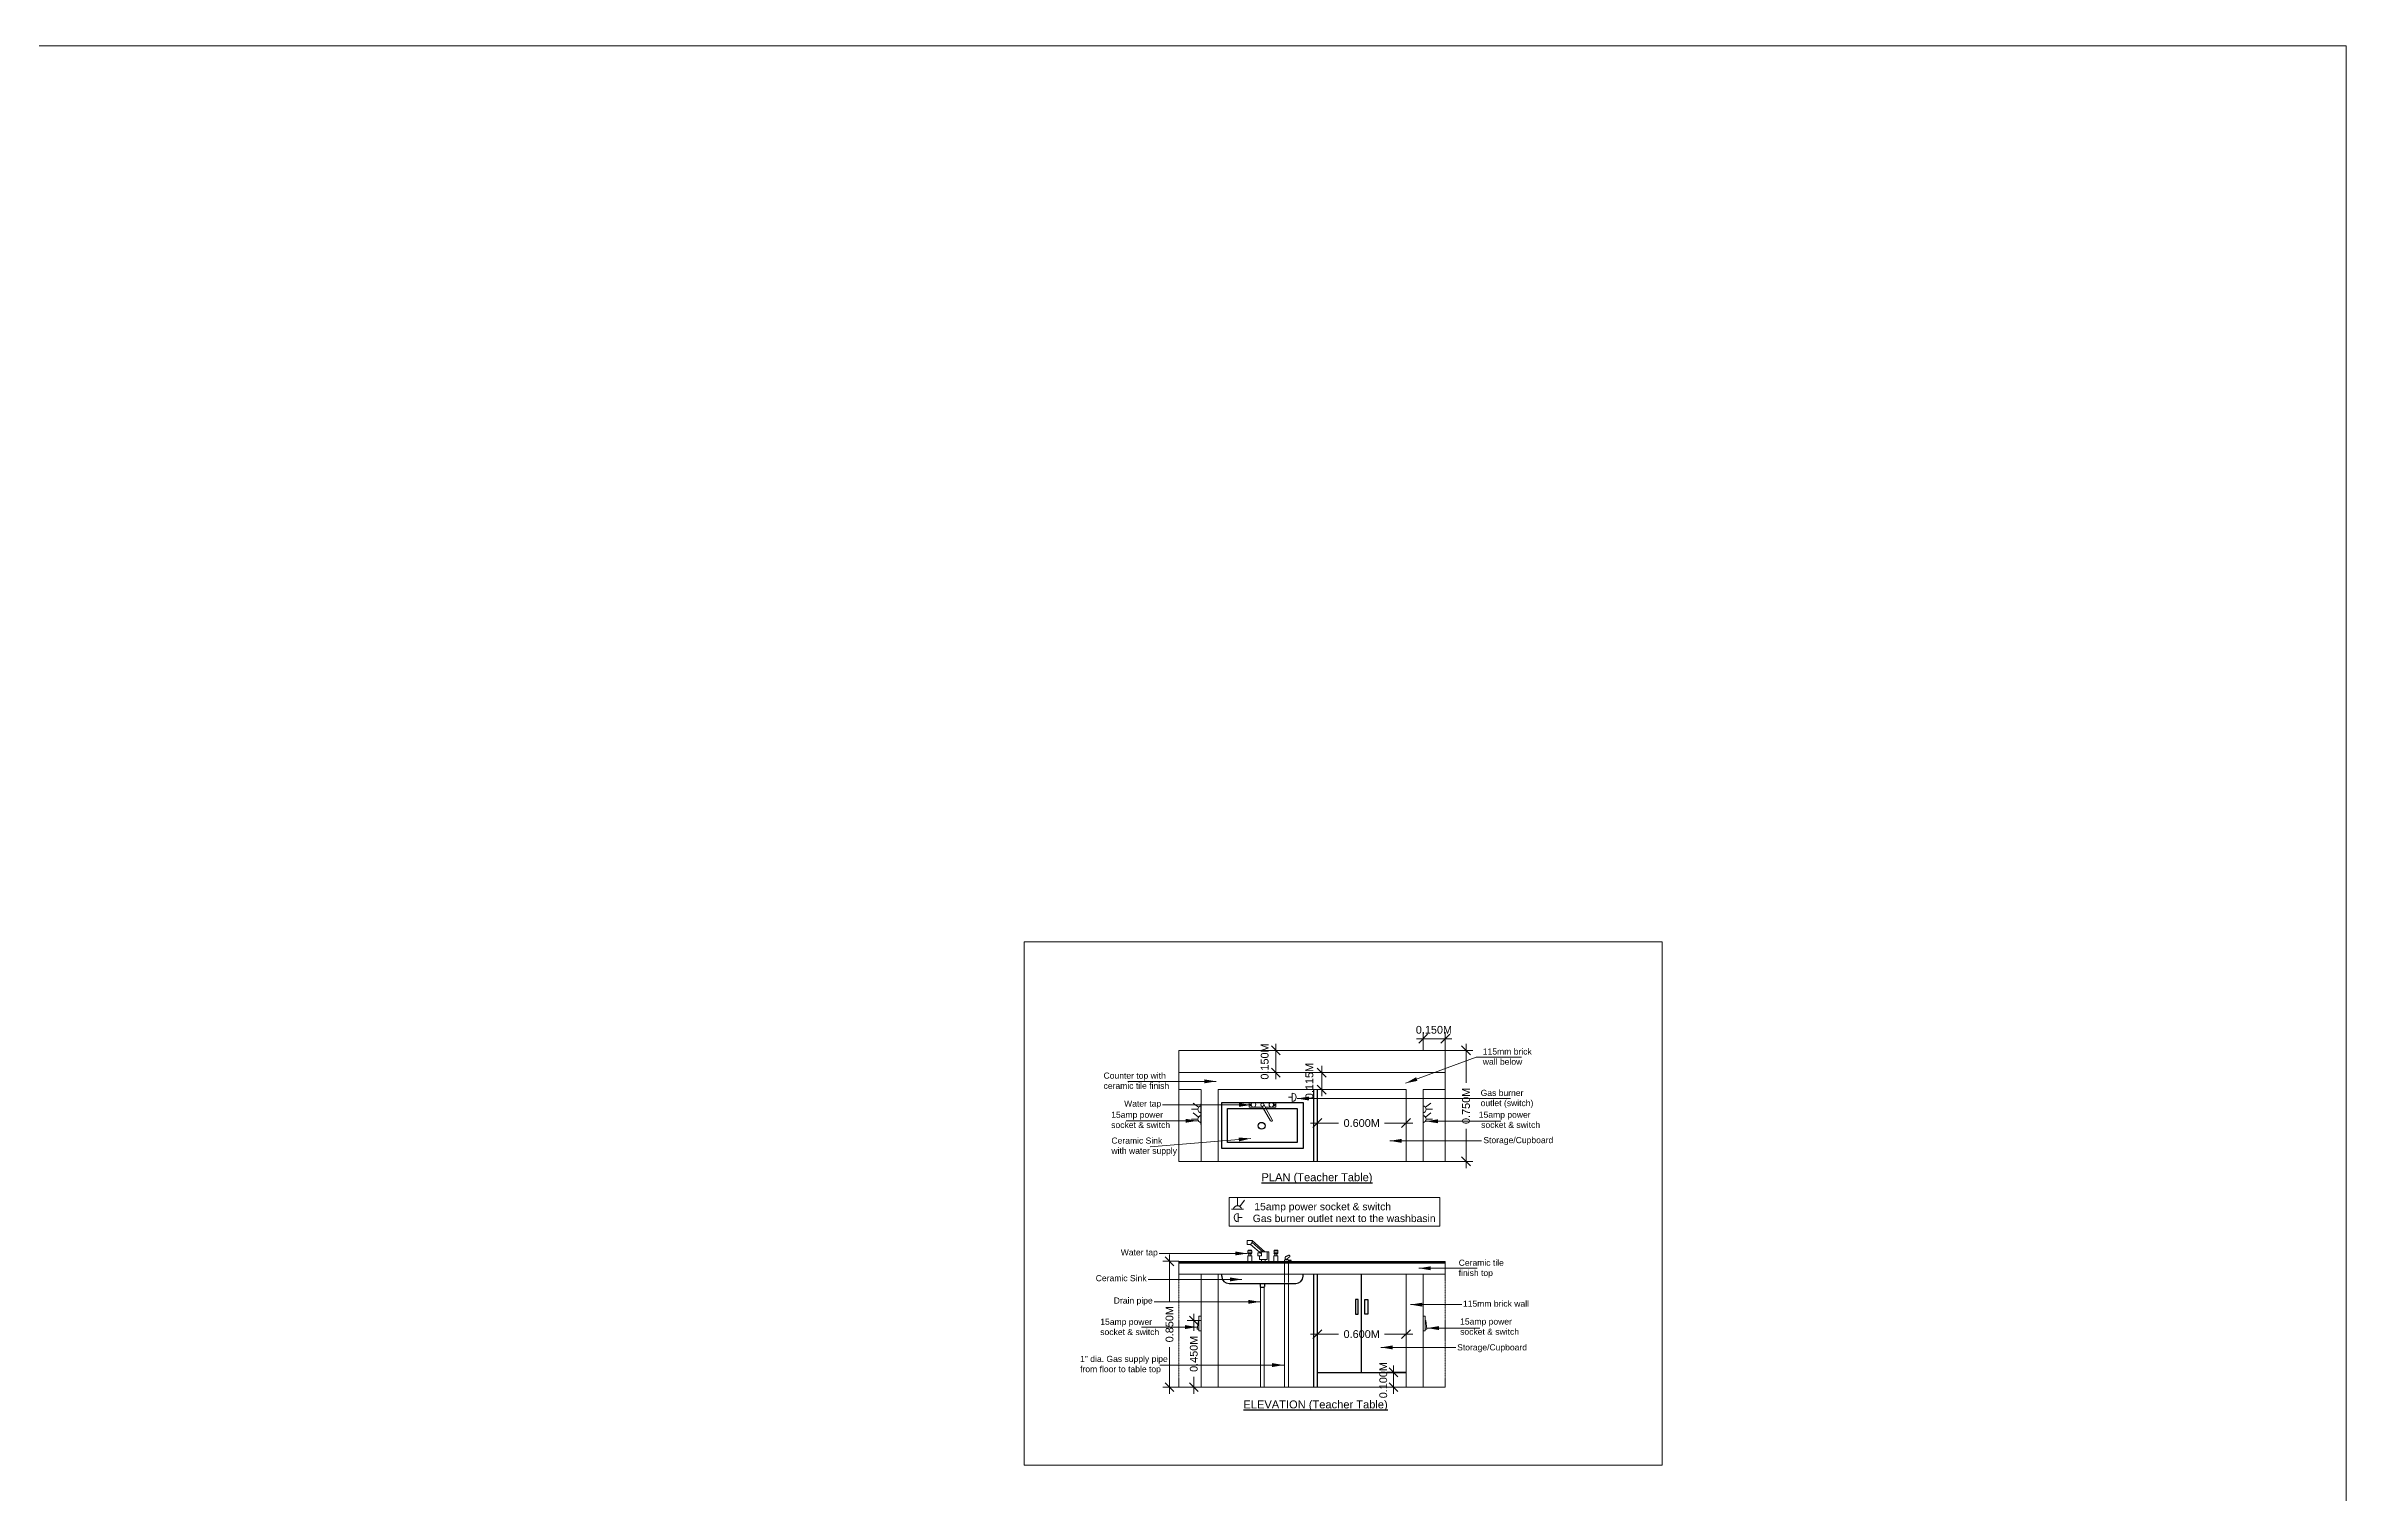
# Model space of a CAD drawing. Header units: metres. Extents: x 1608201 to 1961866, y 406505 to 647036.
# Drawn here: x 1699316 to 1714852, y 464756 to 474532 of the extents above; entities that cross this region are included whole.
import ezdxf

# ---------------------------------------------------------------- set-up
doc = ezdxf.new("R2010")
doc.units = ezdxf.units.M
doc.header["$LTSCALE"] = 1000
doc.header["$PDMODE"] = 35
doc.linetypes.add('HIDDEN', pattern=[0.375, 0.25, -0.125])
doc.layers.get('Defpoints').update_dxf_attribs({"lineweight": 18})
for name, color, linetype, lineweight in [('arrow', 63, 'Continuous', 13), ('design', 23, 'Continuous', 25), ('dimension', 6, 'Continuous', 13), ('elevation', 1, 'Continuous', 13), ('Fixture', 44, 'Continuous', 9), ('gas pipeline', 25, 'Continuous', 13), ('PLASTER', 144, 'Continuous', 13), ('table', 30, 'Continuous', 18), ('Tiles', 40, 'Continuous', 15), ('wall l', 7, 'Continuous', 20), ('water pipeline', 95, 'Continuous', 13)]:
    doc.layers.add(name, color=color, linetype=linetype, lineweight=lineweight)
for name, color, linetype in [('cupboard', 37, 'Continuous'), ('text', 7, 'Continuous'), ('wash basin', 21, 'Continuous')]:
    doc.layers.add(name, color=color, linetype=linetype)
doc.styles.add('dim-stylus bt', font='arial.ttf')
doc.dimstyles.new('1      100 (big)', dxfattribs={"dimscale": 75, "dimtxt": 5, "dimasz": 3.5, "dimexe": 1.5, "dimexo": 2, "dimgap": 1, "dimtad": 0, "dimdec": 3, "dimlfac": 0.001, "dimzin": 0, "dimdsep": 46, "dimtxsty": 'dim-stylus bt', "dimblk": 'OBLIQUE', "dimcen": 0, "dimdle": 0.6, "dimclrd": 256, "dimclre": 7, "dimclrt": 256, "dimadec": 0, "dimazin": 0, "dimtfac": 0.7, "dimtdec": 3, "dimtofl": 0, "dimtmove": 1, "dimatfit": 3, "dimldrblk": 'OPEN90', "dimfxl": 0, "dimtolj": 1, "dimtzin": 0, "dimlwd": 15, "dimlwe": 15, "dimarcsym": 0})
doc.dimstyles.new('Tabrej', dxfattribs={"dimtxt": 0.32, "dimasz": 0.2, "dimexe": 0, "dimexo": 0.15, "dimgap": 0.09, "dimtad": 0, "dimdec": 3, "dimzin": 0, "dimdsep": 46, "dimtxsty": 'dim-stylus bt', "dimblk": 'ARCHTICK', "dimcen": 0, "dimdle": 0.05, "dimclrd": 256, "dimclre": 256, "dimclrt": 7, "dimadec": 0, "dimazin": 0, "dimtfac": 1, "dimtdec": 3, "dimtofl": 0, "dimtmove": 0, "dimatfit": 1, "dimfxl": 0, "dimtolj": 1, "dimtzin": 0, "dimlwd": -1, "dimlwe": -1, "dimarcsym": 0})

# ---------------------------------------------------------------- blocks, each defined once
blk = doc.blocks.new('dfgrge')
at = {"layer": 'elevation'}
for p, q in [((1314380, 626684), (1314436, 626684)), ((1314408, 626684), (1314408, 626659))]:
    blk.add_line(p, q, dxfattribs=at)
blk.add_arc((1314408, 626684), 28, 0, 180, dxfattribs=at)
blk = doc.blocks.new('tyrtyr')
at = {"layer": 'Fixture'}
for p, q in [((1314934, 621282), (1314934, 621337)), ((1314980, 621255), (1314888, 621255)), ((1314951, 621276), (1314987, 621322))]:
    blk.add_line(p, q, dxfattribs=at)
blk.add_arc((1314934, 621250), 31.6, 9.1026, 170.8974, dxfattribs=at)
blk = doc.blocks.new('Faucet - kit sink top')
at = {"layer": 'Fixture'}
for p, q in [((-5.5, -0.75), (-5.5, -1.25)), ((-4.94278, -0.75), (-5.5, -0.75)), ((-5.5, -1.25), (-4.94278, -1.25)), ((-0.14775, -1.7441), (3.56698, -8.1782)), ((4.43301, -7.6782), (0.71828, -1.2441)), ((4.94278, -0.75), (5.5, -0.75)), ((5.5, -1.25), (4.94278, -1.25)), ((5.5, -0.75), (5.5, -1.25))]:
    blk.add_line(p, q, dxfattribs=at)
blk.add_lwpolyline([(-0.00587, -2), (-6, -2), (-6, 0), (6, 0), (6, -2), (1.15195, -2)], dxfattribs=at)
for centre, radius in [((-4, -1), 1), ((4, -1), 1), ((0, -1), 0.75)]:
    blk.add_circle(centre, radius, dxfattribs=at)
blk.add_arc((4, -7.9282), 0.5, 210, 30, dxfattribs=at)
blk = doc.blocks.new('_Oblique')
at = {"color": 0, "linetype": 'ByBlock', "lineweight": -2}
blk.add_line((-0.5, -0.5), (0.5, 0.5), dxfattribs=at)
blk = doc.blocks.new('*D513')
at = {"layer": 'Defpoints', "color": 0, "ltscale": 50, "transparency": 16777216}
for p in [(1707502, 467746), (1707502, 467596), (1707623, 467596)]:
    blk.add_point(p, dxfattribs=at)
at = {"layer": 'dimension', "lineweight": 15, "ltscale": 50, "transparency": 16777216}
blk.add_line((1707623, 467791), (1707623, 467551), dxfattribs=at)
at = {"layer": 'dimension', "color": 7, "lineweight": 15, "ltscale": 50, "transparency": 16777216}
for p, q in [((1707502, 467746), (1707668, 467746)), ((1707502, 467596), (1707668, 467596))]:
    blk.add_line(p, q, dxfattribs=at)
at = {"layer": 'dimension', "lineweight": 15, "ltscale": 50, "transparency": 16777216, "xscale": 60, "yscale": 60, "zscale": 60}
for p, rotation in [((1707623, 467746), 90), ((1707623, 467596), 270)]:
    blk.add_blockref('_Oblique', p, dxfattribs=dict(at, rotation=rotation))
at = {"layer": 'dimension', "ltscale": 50, "transparency": 16777216, "insert": (1707548, 467671), "char_height": 52.5, "attachment_point": 5, "rotation": 90, "style": 'dim-stylus bt'}
blk.add_mtext('\\A1;0.150M', dxfattribs=at)
blk = doc.blocks.new('_Open90')
at = {"color": 0, "linetype": 'ByBlock', "lineweight": -2}
for p, q in [((0, 0), (-1, 0)), ((-0.5, 0.5), (0, 0)), ((0, 0), (-0.5, -0.5))]:
    blk.add_line(p, q, dxfattribs=at)
blk = doc.blocks.new('*D514')
at = {"layer": 'Defpoints', "color": 0, "ltscale": 50, "transparency": 16777216}
for p in [(1708618, 467825), (1708618, 467746), (1708768, 467746)]:
    blk.add_point(p, dxfattribs=at)
at = {"layer": 'dimension', "lineweight": 15, "ltscale": 50, "transparency": 16777216}
blk.add_line((1708813, 467825), (1708573, 467825), dxfattribs=at)
at = {"layer": 'dimension', "color": 7, "lineweight": 15, "ltscale": 50, "transparency": 16777216}
for p, q in [((1708618, 467746), (1708618, 467870)), ((1708768, 467746), (1708768, 467870))]:
    blk.add_line(p, q, dxfattribs=at)
at = {"layer": 'dimension', "lineweight": 15, "ltscale": 50, "transparency": 16777216, "xscale": 60, "yscale": 60, "zscale": 60, "rotation": 180}
blk.add_blockref('_Oblique', (1708618, 467825), dxfattribs=at)
at = {"layer": 'dimension', "lineweight": 15, "ltscale": 50, "transparency": 16777216, "xscale": 60, "yscale": 60, "zscale": 60}
blk.add_blockref('_Oblique', (1708768, 467825), dxfattribs=at)
at = {"layer": 'dimension', "ltscale": 50, "transparency": 16777216, "insert": (1708691, 467885), "char_height": 52.5, "attachment_point": 5, "style": 'dim-stylus bt'}
blk.add_mtext('\\A1;0.150M', dxfattribs=at)
blk = doc.blocks.new('_ArchTick')
at = {"color": 0, "const_width": 0.15}
blk.add_lwpolyline([(-0.5, -0.5), (0.5, 0.5)], dxfattribs=at)
blk = doc.blocks.new('*D515')
at = {"layer": 'Defpoints', "color": 0, "ltscale": 50, "transparency": 16777216}
for p in [(1708768, 467746), (1708908, 467746), (1708768, 466996)]:
    blk.add_point(p, dxfattribs=at)
at = {"layer": 'dimension', "lineweight": 15, "ltscale": 50, "transparency": 16777216}
for p, q in [((1708908, 467791), (1708908, 467527)), ((1708908, 466951), (1708908, 467216))]:
    blk.add_line(p, q, dxfattribs=at)
at = {"layer": 'dimension', "color": 7, "lineweight": 15, "ltscale": 50, "transparency": 16777216}
for p, q in [((1708768, 467746), (1708953, 467746)), ((1708768, 466996), (1708953, 466996))]:
    blk.add_line(p, q, dxfattribs=at)
at = {"layer": 'dimension', "lineweight": 15, "ltscale": 50, "transparency": 16777216, "xscale": 60, "yscale": 60, "zscale": 60}
for p, rotation in [((1708908, 467746), 90), ((1708908, 466996), 270)]:
    blk.add_blockref('_Oblique', p, dxfattribs=dict(at, rotation=rotation))
at = {"layer": 'dimension', "ltscale": 50, "transparency": 16777216, "insert": (1708908, 467371), "char_height": 52.5, "attachment_point": 5, "rotation": 90, "style": 'dim-stylus bt'}
blk.add_mtext('\\A1;0.750M', dxfattribs=at)
blk = doc.blocks.new('*D516')
at = {"layer": 'Defpoints', "color": 0, "ltscale": 50, "transparency": 16777216}
for p in [(1707933, 467596), (1708052, 467596), (1708052, 467481)]:
    blk.add_point(p, dxfattribs=at)
at = {"layer": 'dimension', "lineweight": 15, "ltscale": 50, "transparency": 16777216}
blk.add_line((1707933, 467436), (1707933, 467641), dxfattribs=at)
at = {"layer": 'dimension', "color": 7, "lineweight": 15, "ltscale": 50, "transparency": 16777216}
for p, q in [((1708052, 467596), (1707888, 467596)), ((1708052, 467481), (1707888, 467481))]:
    blk.add_line(p, q, dxfattribs=at)
at = {"layer": 'dimension', "lineweight": 15, "ltscale": 50, "transparency": 16777216, "xscale": 60, "yscale": 60, "zscale": 60}
for p, rotation in [((1707933, 467596), 90), ((1707933, 467481), 270)]:
    blk.add_blockref('_Oblique', p, dxfattribs=dict(at, rotation=rotation))
at = {"layer": 'dimension', "ltscale": 50, "transparency": 16777216, "insert": (1707850, 467539), "char_height": 52.5, "attachment_point": 5, "rotation": 90, "style": 'dim-stylus bt'}
blk.add_mtext('\\A1;0.115M', dxfattribs=at)
blk = doc.blocks.new('*D517')
at = {"layer": 'Defpoints', "color": 0, "ltscale": 50, "transparency": 16777216}
for p in [(1707903, 467255), (1707903, 467239), (1708503, 467239)]:
    blk.add_point(p, dxfattribs=at)
at = {"layer": 'dimension', "lineweight": 15, "ltscale": 50, "transparency": 16777216}
for p, q in [((1707858, 467255), (1708047, 467255)), ((1708548, 467255), (1708358, 467255))]:
    blk.add_line(p, q, dxfattribs=at)
at = {"layer": 'dimension', "color": 7, "lineweight": 15, "ltscale": 50, "transparency": 16777216}
for p, q in [((1707903, 467239), (1707903, 467300)), ((1708503, 467239), (1708503, 467300))]:
    blk.add_line(p, q, dxfattribs=at)
at = {"layer": 'dimension', "lineweight": 15, "ltscale": 50, "transparency": 16777216, "xscale": 60, "yscale": 60, "zscale": 60, "rotation": 180}
blk.add_blockref('_Oblique', (1707903, 467255), dxfattribs=at)
at = {"layer": 'dimension', "lineweight": 15, "ltscale": 50, "transparency": 16777216, "xscale": 60, "yscale": 60, "zscale": 60}
blk.add_blockref('_Oblique', (1708503, 467255), dxfattribs=at)
at = {"layer": 'dimension', "ltscale": 50, "transparency": 16777216, "insert": (1708203, 467255), "char_height": 52.5, "attachment_point": 5, "style": 'dim-stylus bt'}
blk.add_mtext('\\A1;0.600M', dxfattribs=at)
blk = doc.blocks.new('reg')
at = {"layer": 'Fixture'}
for p, q in [((4829717, 1544366), (4829804, 1544442)), ((4829804, 1544429), (4829731, 1544366)), ((4829815, 1544417), (4829741, 1544352)), ((4829804, 1544429), (4829804, 1544442)), ((4829804, 1544442), (4829837, 1544442)), ((4829815, 1544417), (4829804, 1544429)), ((4829815, 1544417), (4829837, 1544417)), ((4829837, 1544442), (4829837, 1544417)), ((4829690, 1544366), (4829717, 1544366)), ((4829690, 1544302), (4829690, 1544366)), ((4829715, 1544315), (4829715, 1544302)), ((4829741, 1544302), (4829741, 1544315))]:
    blk.add_line(p, q, dxfattribs=at)
blk.add_lwpolyline([(4829753, 1544359), (4829753, 1544366), (4829702, 1544366), (4829702, 1544315), (4829753, 1544315), (4829753, 1544340)], dxfattribs=at)
blk.add_lwpolyline([(4829766, 1544340), (4829766, 1544359), (4829741, 1544359), (4829741, 1544340)], close=True, dxfattribs=at)
blk = doc.blocks.new('A$C73295C2F')
at = {"linetype": 'Continuous'}
for p, q in [((0, 70), (25, 70)), ((25, 57), (0, 57)), ((26, 38), (0, 38)), ((0, 38), (0, 0)), ((6, 38), (6, 51)), ((19, 51), (19, 38)), ((26, 38), (26, 0)), ((26, 0), (0, 0))]:
    blk.add_line(p, q, dxfattribs=at)
for points in [[(0, 57), (0, 70)], [(6, 76), (19, 76)], [(19, 51), (6, 51)], [(25, 70), (25, 57)]]:
    blk.add_lwpolyline(points, dxfattribs=at)
for centre, start, end in [((6, 70), 88.2224, 181.7776), ((6, 57), 178.2224, 271.7776), ((19, 70), 358.2224, 91.7776), ((19, 57), 268.2224, 1.7776)]:
    blk.add_arc(centre, 6.16, start, end, dxfattribs=at)
blk = doc.blocks.new('*D518')
at = {"layer": 'Defpoints', "color": 0, "ltscale": 50, "transparency": 16777216}
for p in [(1707903, 465858), (1707903, 465829), (1708503, 465858)]:
    blk.add_point(p, dxfattribs=at)
at = {"layer": 'dimension', "lineweight": 15, "ltscale": 50, "transparency": 16777216}
for p, q in [((1707858, 465829), (1708047, 465829)), ((1708548, 465829), (1708358, 465829))]:
    blk.add_line(p, q, dxfattribs=at)
at = {"layer": 'dimension', "color": 7, "lineweight": 15, "ltscale": 50, "transparency": 16777216}
for p, q in [((1707903, 465858), (1707903, 465784)), ((1708503, 465858), (1708503, 465784))]:
    blk.add_line(p, q, dxfattribs=at)
at = {"layer": 'dimension', "lineweight": 15, "ltscale": 50, "transparency": 16777216, "xscale": 60, "yscale": 60, "zscale": 60, "rotation": 180}
blk.add_blockref('_Oblique', (1707903, 465829), dxfattribs=at)
at = {"layer": 'dimension', "lineweight": 15, "ltscale": 50, "transparency": 16777216, "xscale": 60, "yscale": 60, "zscale": 60}
blk.add_blockref('_Oblique', (1708503, 465829), dxfattribs=at)
at = {"layer": 'dimension', "ltscale": 50, "transparency": 16777216, "insert": (1708203, 465829), "char_height": 52.5, "attachment_point": 5, "style": 'dim-stylus bt'}
blk.add_mtext('\\A1;0.600M', dxfattribs=at)
blk = doc.blocks.new('*D519')
at = {"layer": 'Defpoints', "color": 0, "ltscale": 50, "transparency": 16777216}
for p in [(1707118, 465921), (1707069, 465471), (1707133, 465471)]:
    blk.add_point(p, dxfattribs=at)
at = {"layer": 'dimension', "color": 7, "lineweight": 15, "ltscale": 50, "transparency": 16777216}
for p, q in [((1707118, 465921), (1707024, 465921)), ((1707133, 465471), (1707024, 465471))]:
    blk.add_line(p, q, dxfattribs=at)
at = {"layer": 'dimension', "lineweight": 15, "ltscale": 50, "transparency": 16777216}
for p, q in [((1707069, 465966), (1707069, 465851)), ((1707069, 465426), (1707069, 465540))]:
    blk.add_line(p, q, dxfattribs=at)
at = {"layer": 'dimension', "lineweight": 15, "ltscale": 50, "transparency": 16777216, "xscale": 60, "yscale": 60, "zscale": 60}
for p, rotation in [((1707069, 465921), 90), ((1707069, 465471), 270)]:
    blk.add_blockref('_Oblique', p, dxfattribs=dict(at, rotation=rotation))
at = {"layer": 'dimension', "ltscale": 50, "transparency": 16777216, "insert": (1707069, 465696), "char_height": 52.5, "attachment_point": 5, "rotation": 90, "style": 'dim-stylus bt'}
blk.add_mtext('\\A1;0.450M', dxfattribs=at)
blk = doc.blocks.new('*D527')
at = {"layer": 'Defpoints', "color": 0, "ltscale": 50, "transparency": 16777216}
for p in [(1706905, 466321), (1706968, 466321), (1706968, 465471)]:
    blk.add_point(p, dxfattribs=at)
at = {"layer": 'dimension', "color": 7, "lineweight": 15, "ltscale": 50, "transparency": 16777216}
for p, q in [((1706968, 466321), (1706860, 466321)), ((1706968, 465471), (1706860, 465471))]:
    blk.add_line(p, q, dxfattribs=at)
at = {"layer": 'dimension', "lineweight": 15, "ltscale": 50, "transparency": 16777216}
for p, q in [((1706905, 466366), (1706905, 466051)), ((1706905, 465426), (1706905, 465740))]:
    blk.add_line(p, q, dxfattribs=at)
at = {"layer": 'dimension', "lineweight": 15, "ltscale": 50, "transparency": 16777216, "xscale": 60, "yscale": 60, "zscale": 60}
for p, rotation in [((1706905, 466321), 90), ((1706905, 465471), 270)]:
    blk.add_blockref('_Oblique', p, dxfattribs=dict(at, rotation=rotation))
at = {"layer": 'dimension', "ltscale": 50, "transparency": 16777216, "insert": (1706905, 465896), "char_height": 52.5, "attachment_point": 5, "rotation": 90, "style": 'dim-stylus bt'}
blk.add_mtext('\\A1;0.850M', dxfattribs=at)
blk = doc.blocks.new('*D533')
at = {"layer": 'Defpoints', "color": 0, "ltscale": 50, "transparency": 16777216}
for p in [(1708418, 465571), (1708503, 465571), (1708503, 465471)]:
    blk.add_point(p, dxfattribs=at)
at = {"layer": 'dimension', "lineweight": 15, "ltscale": 50, "transparency": 16777216}
blk.add_line((1708418, 465426), (1708418, 465616), dxfattribs=at)
at = {"layer": 'dimension', "color": 7, "lineweight": 15, "ltscale": 50, "transparency": 16777216}
for p, q in [((1708503, 465571), (1708373, 465571)), ((1708503, 465471), (1708373, 465471))]:
    blk.add_line(p, q, dxfattribs=at)
at = {"layer": 'dimension', "lineweight": 15, "ltscale": 50, "transparency": 16777216, "xscale": 60, "yscale": 60, "zscale": 60}
for p, rotation in [((1708418, 465571), 90), ((1708418, 465471), 270)]:
    blk.add_blockref('_Oblique', p, dxfattribs=dict(at, rotation=rotation))
at = {"layer": 'dimension', "ltscale": 50, "transparency": 16777216, "insert": (1708349, 465518), "char_height": 52.5, "attachment_point": 5, "rotation": 90, "style": 'dim-stylus bt'}
blk.add_mtext('\\A1;0.100M', dxfattribs=at)

msp = doc.modelspace()

# ---------------------------------------------------------------- linework, layer by layer
at = {"layer": 'cupboard', "linetype": 'HIDDEN', "ltscale": 0.01}
for p, q in [((1707877.7137, 467481.1868), (1707877.7137, 466996.1868)), ((1707902.7137, 467481.1868), (1707902.7137, 466996.1868))]:
    msp.add_line(p, q, dxfattribs=at)
at = {"layer": 'cupboard', "ltscale": 0.1}
for p, q in [((1707877.7137, 466233.8809), (1707877.7137, 465470.8809)), ((1707902.7137, 466233.8809), (1707902.7137, 465470.8809)), ((1708202.7137, 465570.8809), (1708202.7137, 466233.8809)), ((1707902.7137, 465570.8809), (1708502.7137, 465570.8809))]:
    msp.add_line(p, q, dxfattribs=at)
for points in [[(1708180.3708, 466063.4578), (1708161.8419, 466063.4578), (1708161.8419, 465963.6234), (1708180.3708, 465963.6234)], [(1708225.0566, 466063.4578), (1708243.5855, 466063.4578), (1708243.5855, 465963.6234), (1708225.0566, 465963.6234)]]:
    msp.add_lwpolyline(points, close=True, dxfattribs=at)
at = {"layer": 'Defpoints', "ltscale": 50}
for points in [[(1666972.2745, 474532.2589), (1714851.7028, 474532.2589), (1714851.7028, 455711.1902), (1666972.2745, 455711.1902)], [(1710232.8527, 468478.7061), (1705924.1074, 468478.7061), (1705924.1074, 464943.7747), (1710232.8527, 464943.7747)]]:
    msp.add_lwpolyline(points, close=True, dxfattribs=at)
at = {"layer": 'Fixture', "ltscale": 0.1}
for p, q in [((1707099.7137, 465921.0076), (1707092.7137, 465862.0384)), ((1707102.7137, 465921.0076), (1707099.7137, 465921.0076)), ((1707102.7137, 465950.8809), (1707117.7137, 465950.8809)), ((1707102.7137, 465950.8809), (1707102.7137, 465850.8809)), ((1708632.7137, 465950.8809), (1708617.7137, 465950.8809)), ((1708632.7137, 465950.8809), (1708632.7137, 465850.8809)), ((1708632.7137, 465921.0076), (1708635.7137, 465921.0076)), ((1708635.7137, 465921.0076), (1708642.7137, 465862.0384)), ((1707102.7137, 465862.0384), (1707092.7137, 465862.0384)), ((1707102.7137, 465850.8809), (1707117.7137, 465850.8809)), ((1708632.7137, 465850.8809), (1708617.7137, 465850.8809)), ((1708632.7137, 465862.0384), (1708642.7137, 465862.0384))]:
    msp.add_line(p, q, dxfattribs=at)
at = {"layer": 'Fixture'}
for points in [[(1707308.1824, 466753.0374), (1708729.7731, 466753.0374), (1708729.7731, 466558.1703), (1707308.1824, 466558.1703)], [(1707682.6074, 466320.8809), (1707707.6074, 466320.8809), (1707707.6074, 466330.8814), (1707682.6074, 466330.8814)], [(1707690.1509, 466330.8814), (1707701.9939, 466330.8814), (1707701.9939, 466334.5874), (1707690.1509, 466334.5874)], [(1707707.6074, 466330.8814), (1707725.8332, 466329.1597), (1707725.8332, 466326.0311), (1707707.6074, 466324.6919)]]:
    msp.add_lwpolyline(points, close=True, dxfattribs=at)
msp.add_lwpolyline([(1707690.9613, 466334.5874), (1707690.5652, 466334.9693), (1707689.4162, 466336.0956), (1707688.4654, 466337.0616), (1707687.6929, 466337.8991), (1707687.0784, 466338.6399), (1707686.6021, 466339.3157), (1707686.2439, 466339.9585), (1707685.9837, 466340.5998), (1707685.8031, 466341.2637), (1707685.6893, 466341.9422), (1707685.631, 466342.6193), (1707685.6172, 466343.2792), (1707685.6364, 466343.906), (1707685.6776, 466344.4839), (1707685.7294, 466344.9969), (1707685.7806, 466345.4291), (1707685.8228, 466345.7713), (1707685.8588, 466346.0406), (1707685.894, 466346.2608), (1707685.9339, 466346.4556), (1707685.9841, 466346.6488), (1707686.0502, 466346.8641), (1707686.1375, 466347.1253), (1707686.2517, 466347.4562), (1707686.3975, 466347.8731), (1707686.5762, 466348.3633), (1707686.7886, 466348.9064), (1707687.0354, 466349.4822), (1707687.3172, 466350.0706), (1707687.6345, 466350.6513), (1707687.9882, 466351.2041), (1707688.3788, 466351.7088), (1707688.8046, 466352.1495), (1707689.2546, 466352.5272), (1707689.7153, 466352.8474), (1707690.1733, 466353.1156), (1707690.6151, 466353.337), (1707691.0272, 466353.5171), (1707691.3963, 466353.6613), (1707691.7089, 466353.7751), (1707691.9581, 466353.8644), (1707692.1635, 466353.9382), (1707692.3513, 466354.006), (1707692.5476, 466354.0772), (1707692.7787, 466354.1613), (1707693.0705, 466354.268), (1707693.4494, 466354.4066), (1707693.9415, 466354.5868), (1707694.5635, 466354.8149), (1707695.2945, 466355.0849), (1707696.1039, 466355.3876), (1707696.9614, 466355.7141), (1707697.8365, 466356.0551), (1707698.6989, 466356.4015), (1707699.5181, 466356.7443), (1707700.2637, 466357.0742), (1707700.9144, 466357.3848), (1707701.4863, 466357.6797), (1707702.0045, 466357.9648), (1707702.4941, 466358.2465), (1707702.9804, 466358.5307), (1707703.4884, 466358.8238), (1707704.0433, 466359.1316), (1707704.6704, 466359.4605), (1707705.3876, 466359.813), (1707706.1847, 466360.1775), (1707707.0442, 466360.5389), (1707707.9488, 466360.8823), (1707708.8809, 466361.1924), (1707709.8233, 466361.4542), (1707710.7584, 466361.6526), (1707711.6689, 466361.7726), (1707712.5394, 466361.8023), (1707713.3623, 466361.7433), (1707714.1323, 466361.6005), (1707714.844, 466361.3786), (1707715.4918, 466361.0826), (1707716.0703, 466360.7172), (1707716.5741, 466360.2874), (1707716.9978, 466359.798), (1707717.338, 466359.2549), (1707717.6, 466358.6679), (1707717.7914, 466358.0479), (1707717.9194, 466357.4059), (1707717.9916, 466356.7528), (1707718.0155, 466356.0994), (1707717.9983, 466355.4567), (1707717.9477, 466354.8356), (1707717.8707, 466354.2457), (1707717.7735, 466353.6917), (1707717.6621, 466353.1769), (1707717.5423, 466352.7048), (1707717.42, 466352.2788), (1707717.3012, 466351.9022), (1707717.1918, 466351.5784), (1707717.0976, 466351.3108), (1707717.0217, 466351.1004), (1707716.9563, 466350.9387), (1707716.8907, 466350.815), (1707716.814, 466350.7184), (1707716.7157, 466350.6379), (1707716.585, 466350.5628), (1707716.4111, 466350.4823), (1707716.1834, 466350.3855), (1707715.8956, 466350.2644), (1707715.5594, 466350.123), (1707715.191, 466349.968), (1707714.8064, 466349.8062), (1707714.4218, 466349.6445), (1707714.0533, 466349.4895), (1707713.7171, 466349.348), (1707713.4294, 466349.227), (1707713.2009, 466349.1304), (1707713.0213, 466349.0513), (1707712.8752, 466348.9803), (1707712.7468, 466348.9078), (1707712.6208, 466348.8241), (1707712.4813, 466348.7198), (1707712.313, 466348.5852), (1707712.1002, 466348.4109), (1707711.8324, 466348.1909), (1707711.5196, 466347.9338), (1707711.1767, 466347.652), (1707710.8188, 466347.358), (1707710.4609, 466347.0639), (1707710.1181, 466346.7821), (1707709.8052, 466346.5251), (1707709.5375, 466346.305), (1707709.3247, 466346.1301), (1707709.1568, 466345.992), (1707709.0184, 466345.8778), (1707708.8944, 466345.7749), (1707708.7695, 466345.6707), (1707708.6284, 466345.5525), (1707708.4559, 466345.4076), (1707708.2369, 466345.2232), (1707707.961, 466344.9912), (1707707.6388, 466344.72), (1707707.2856, 466344.4229), (1707706.917, 466344.1127), (1707706.5484, 466343.8025), (1707706.1952, 466343.5053), (1707705.873, 466343.2342), (1707705.5972, 466343.0021), (1707705.3794, 466342.8188), (1707705.2157, 466342.6811), (1707705.0984, 466342.5824), (1707705.0198, 466342.5162), (1707704.9721, 466342.4761), (1707704.9476, 466342.4555), (1707704.9386, 466342.4479), (1707704.9373, 466342.4468), (1707704.9352, 466342.4443), (1707704.9211, 466342.4264), (1707704.8828, 466342.3781), (1707704.8082, 466342.2839), (1707704.6851, 466342.1287), (1707704.5016, 466341.8971), (1707704.2454, 466341.5738), (1707703.9045, 466341.1437), (1707703.4737, 466340.5946), (1707702.9756, 466339.9271), (1707702.4396, 466339.1451), (1707701.8951, 466338.2524), (1707701.3717, 466337.2528), (1707700.8988, 466336.1502), (1707700.5059, 466334.9483), (1707700.427, 466334.5874)], dxfattribs=at)
at = {"layer": 'gas pipeline', "linetype": 'HIDDEN', "ltscale": 0.005}
for p, q in [((1707682.6074, 466320.8809), (1707682.6074, 466170.8809)), ((1707707.6074, 466320.8809), (1707707.6074, 466170.8809))]:
    msp.add_line(p, q, dxfattribs=at)
at = {"layer": 'gas pipeline'}
for p, q in [((1707682.6074, 466170.8809), (1707682.6074, 465470.8809)), ((1707707.6074, 466170.8809), (1707707.6074, 465470.8809))]:
    msp.add_line(p, q, dxfattribs=at)
at = {"layer": 'PLASTER', "ltscale": 0.1}
msp.add_line((1706967.7137, 466312.8809), (1708767.7137, 466312.8809), dxfattribs=at)
at = {"layer": 'table', "ltscale": 0.1}
for p, q in [((1706967.7137, 467746.1868), (1708767.7137, 467746.1868)), ((1706967.7137, 467746.1868), (1706967.7137, 466996.1868)), ((1708767.7137, 467746.1868), (1708767.7137, 466996.1868)), ((1708767.7137, 467746.1868), (1708767.7137, 466996.1868)), ((1708767.7137, 466996.1868), (1706967.7137, 466996.1868)), ((1706967.7137, 466308.8809), (1706967.7137, 466320.8809)), ((1706967.7137, 466308.8809), (1708767.7137, 466308.8809)), ((1706967.7137, 466308.8809), (1706967.7137, 466233.8809)), ((1706967.7137, 466233.8809), (1708767.7137, 466233.8809)), ((1708767.7137, 466308.8809), (1708767.7137, 466320.8809)), ((1708767.7137, 466233.8809), (1708767.7137, 466308.8809)), ((1707117.7137, 465921.0076), (1707099.7137, 465921.0076)), ((1706967.7137, 465470.8809), (1708767.7137, 465470.8809))]:
    msp.add_line(p, q, dxfattribs=at)
at = {"layer": 'table', "linetype": 'HIDDEN', "ltscale": 0.01}
for p, q in [((1706967.7137, 467596.1868), (1708767.7137, 467596.1868)), ((1706967.7137, 467481.1868), (1707117.7137, 467481.1868)), ((1706967.7137, 467481.1868), (1707117.7137, 467481.1868)), ((1707117.7137, 466996.1868), (1707117.7137, 467481.1868)), ((1707232.7137, 466996.1868), (1707232.7137, 467481.1868)), ((1707232.7137, 467481.1868), (1708502.7137, 467481.1868)), ((1708502.7137, 467481.1868), (1708502.7137, 466996.1868)), ((1708617.7137, 467481.1868), (1708767.7137, 467481.1868)), ((1708617.7137, 467481.1868), (1708617.7137, 466996.1868))]:
    msp.add_line(p, q, dxfattribs=at)
at = {"layer": 'table', "linetype": 'HIDDEN', "ltscale": 0.005}
for p, q in [((1706967.7137, 466233.8809), (1706967.7137, 465470.8809)), ((1708767.7137, 466233.8809), (1708767.7137, 465470.8809))]:
    msp.add_line(p, q, dxfattribs=at)
at = {"layer": 'Tiles', "ltscale": 0.1}
msp.add_line((1706967.7137, 466320.8809), (1708767.7137, 466320.8809), dxfattribs=at)
at = {"layer": 'wall l', "ltscale": 0.1}
for p, q in [((1707117.7137, 466233.8809), (1707117.7137, 465470.8809)), ((1707232.7137, 466233.8809), (1707232.7137, 465470.8809)), ((1708502.7137, 466233.8809), (1708502.7137, 465470.8809)), ((1708617.7137, 466233.8809), (1708617.7137, 465470.8809))]:
    msp.add_line(p, q, dxfattribs=at)
at = {"layer": 'wash basin'}
for p, q in [((1707257.6074, 466220.8809), (1707257.6074, 466233.8809)), ((1707807.6074, 466220.8809), (1707807.6074, 466233.8809)), ((1707307.6074, 466170.8809), (1707757.6074, 466170.8809)), ((1707517.1897, 466170.8809), (1707517.1897, 466150.8809)), ((1707547.1897, 466170.8809), (1707547.1897, 466150.8809))]:
    msp.add_line(p, q, dxfattribs=at)
for points in [[(1707807.6074, 467083.6868), (1707257.6074, 467083.6868), (1707257.6074, 467393.6868), (1707807.6074, 467393.6868)], [(1707767.8208, 467123.4734), (1707297.394, 467123.4734), (1707297.394, 467353.9001), (1707767.8208, 467353.9001)]]:
    msp.add_lwpolyline(points, close=True, dxfattribs=at)
msp.add_circle((1707527.3429, 467236.7917), 23.0471, dxfattribs=at)
for centre, radius, start, end in [((1707307.6074, 466220.8809), 50, 180, 270), ((1707532.1897, 466170.8809), 25, 233.13010241, 306.86989762), ((1707757.6074, 466220.8809), 50, 270, 0)]:
    msp.add_arc(centre, radius, start, end, dxfattribs=at)
at = {"layer": 'water pipeline'}
for p, q in [((1707520.1074, 466148.9944), (1707520.1074, 465470.8809)), ((1707545.1074, 466149.4769), (1707545.1074, 465470.8809))]:
    msp.add_line(p, q, dxfattribs=at)

# ---------------------------------------------------------------- block references
at = {"layer": 'design', "xscale": 0.8998949527740479, "yscale": 0.8998948931694031, "zscale": 0.8998948995658206}
msp.add_blockref('tyrtyr', (524061.6428, -92391.2679), dxfattribs=at)
at = {"layer": 'design', "xscale": 1.020660936832428, "yscale": 1.020660936832428, "zscale": 1.02066097349264, "rotation": 90}
msp.add_blockref('dfgrge', (2347001.5254, -874948.7775), dxfattribs=at)
at = {"layer": 'Fixture', "yscale": 0.7853590846061707, "zscale": 0.7853590956737788}
for p, xscale, rotation in [((2195025.9104, -565347.2997), 0.7853590846061707, 90), ((2195025.9104, -565413.3318), 0.7853590846061707, 90), ((1220709.517, -565347.2997), -0.7853590846061707, 270), ((1220709.517, -565413.3318), -0.7853590846061707, 270)]:
    msp.add_blockref('tyrtyr', p, dxfattribs=dict(at, xscale=xscale, rotation=rotation))
at = {"layer": 'Fixture', "xscale": 15.0875997543335, "yscale": 15.08759969472885, "zscale": 15.08759970709572}
msp.add_blockref('Faucet - kit sink top', (1707532.6074, 467393.6868), dxfattribs=at)
at = {"layer": 'Fixture', "xscale": -1, "rotation": 270}
msp.add_blockref('dfgrge', (1081049.0879, -846978.3956), dxfattribs=at)
at = {"layer": 'Fixture', "xscale": -1}
for name, p in [('reg', (6537266.6161, -1077981.2599)), ('A$C73295C2F', (1707460.0766, 466320.8811)), ('A$C73295C2F', (1707635.8557, 466320.8811))]:
    msp.add_blockref(name, p, dxfattribs=at)

# ---------------------------------------------------------------- texts
at = {"layer": 'text', "attachment_point": 1, "style": 'dim-stylus bt'}
for s, insert, char_height, width in [('115mm brick \\Pwall below', (1709021.2437, 467759.177), 41.348875, 389.190115), ('Counter top with \\Pceramic tile finish', (1706459.5721, 467596.4826), 41.348875, 462.853201), ('Gas burner \\Poutlet (switch)', (1709006.4902, 467479.7183), 41.348875, 389.190115), ('15amp power\\Psocket & switch', (1706511.0949, 467331.8297), 41.348875, 462.853201), ('Water tap', (1706598.5007, 467407.5009), 41.34887, 256.867665), ('15amp power\\P socket & switch', (1708994.1992, 467332.5422), 41.348875, 425.852805), ('Ceramic Sink \\Pwith water supply', (1706512.5435, 467157.3959), 41.348875, 462.853201), ('Storage/Cupboard', (1709024.9605, 467160.6436), 41.348875, 474.504276), ('{\\LPLAN (Teacher Table)}', (1707526.2101, 466916.0567), 53.658652, 764.057484), ('15amp power socket & switch', (1707477.7513, 466716.0127), 49.999999, 1151.727628), ('Gas burner outlet next to the washbasin', (1707467.5922, 466636.1309), 49.999999, 1240.434967), ('Water tap', (1706575.5693, 466402.3093), 41.34887, 258.644707), ('Ceramic Sink', (1706406.6007, 466227.9137), 41.348875, 353.626524), ('Ceramic tile \\Pfinish top', (1708858.3438, 466332.2183), 41.348875, 319.825423), ('Drain pipe', (1706528.2135, 466076.7909), 41.34887, 260.544607), ('15amp power\\Psocket & switch', (1706437.2935, 465932.9432), 41.348875, 462.853201), ('15amp power \\Psocket & switch', (1708867.8864, 465934.9497), 41.348875, 411.619534), ('115mm brick wall', (1708887.0376, 466055.4481), 41.348875, 462.853201), ('Storage/Cupboard', (1708847.9432, 465760.3919), 41.348875, 462.853201), ('1" dia. Gas supply pipe from floor to table top', (1706301.0844, 465682.2781), 41.348875, 604.066038), ('{\\LELEVATION (Teacher Table)}', (1707404.1492, 465380.9167), 53.658652, 993.415727)]:
    msp.add_mtext(s, dxfattribs=dict(at, insert=insert, char_height=char_height, width=width))

# ---------------------------------------------------------------- dimensions: what is measured, and where the dimension line sits
at = {"layer": 'dimension', "ltscale": 50}
for base, p1, p2, angle, picture, middle in [((1707623.3478, 467596.1868), (1707502.4238, 467746.1868), (1707502.4238, 467596.1868), 90, '*D513', (1707548.1425, 467671.1868)), ((1708617.7137, 467825.2332), (1708767.7137, 467746.1868), (1708617.7137, 467746.1868), 180, '*D514', (1708691.3774, 467884.9248)), ((1707933.4422, 467596.1868), (1708052.4709, 467481.1868), (1708052.4709, 467596.1868), 90, '*D516', (1707849.889, 467538.6868)), ((1708417.9763, 465570.8809), (1708502.7137, 465470.8809), (1708502.7137, 465570.8809), 90, '*D533', (1708348.8577, 465517.7643))]:
    dim = msp.add_linear_dim(base=base, p1=p1, p2=p2, angle=angle, dimstyle='1      100 (big)', override={"dimtxt": 0.7, "dimasz": 0.8, "dimexe": 0.6, "dimexo": 0, "dimgap": 0.5, "dimpost": 'M\\X', "dimdle": 0.6}, dxfattribs=at)
    dim.commit()
    dim.dimension.update_dxf_attribs({"geometry": picture, "text_midpoint": middle, "dimtype": 160})
for base, p1, p2, angle, picture, middle in [((1708907.8586, 467746.1868), (1708767.7137, 466996.1868), (1708767.7137, 467746.1868), 90, '*D515', (1708907.8586, 467371.1868)), ((1707902.7137, 467255.0342), (1708502.7137, 467238.6868), (1707902.7137, 467238.6868), 180, '*D517', (1708202.7137, 467255.0342)), ((1706905.0005, 466320.8809), (1706967.7137, 465470.8809), (1706967.7137, 466320.8809), 90, '*D527', (1706905.0005, 465895.8809)), ((1707069.4962, 465470.8809), (1707117.7137, 465921.0076), (1707132.7137, 465470.8809), 90, '*D519', (1707069.4962, 465695.9442)), ((1707902.7137, 465828.579), (1708502.7137, 465858.3809), (1707902.7137, 465858.3809), 180, '*D518', (1708202.7137, 465828.579))]:
    dim = msp.add_linear_dim(base=base, p1=p1, p2=p2, angle=angle, dimstyle='1      100 (big)', override={"dimtxt": 0.7, "dimasz": 0.8, "dimexe": 0.6, "dimexo": 0, "dimgap": 0.5, "dimpost": 'M\\X', "dimdle": 0.6}, dxfattribs=at)
    dim.commit()
    dim.dimension.update_dxf_attribs({"geometry": picture, "text_midpoint": middle})

# ---------------------------------------------------------------- leaders
at = {"layer": 'arrow', "ltscale": 0.05}
for points in [[(1708499.9716, 467524.5883), (1708975.7726, 467699.5452), (1709282.3486, 467699.5452)], [(1707220.3454, 467536.8344), (1706624.29, 467536.8344)], [(1707453.5526, 467377.6508), (1706857.4972, 467377.6508)], [(1707766.2886, 467420.9483), (1709208.2054, 467420.9483)], [(1707094.0202, 467270.4774), (1706611.1614, 467270.4774)], [(1707453.2709, 467150.9757), (1706774.2823, 467094.938)], [(1708637.6986, 467267.1843), (1709141.9242, 467267.1843)], [(1708392.8824, 467134.892), (1709012.0826, 467134.892)], [(1707430.0494, 466374.1243), (1706833.994, 466374.1243)], [(1708589.5742, 466273.9509), (1708983.6555, 466273.9509)], [(1707394.2133, 466198.7774), (1706761.6769, 466198.7774)], [(1707517.046, 466047.1531), (1706801.5922, 466047.1531)], [(1708532.3267, 466028.1841), (1708880.4313, 466028.1841)], [(1707090.3471, 465876.6955), (1706715.1423, 465876.6955)], [(1708644.3469, 465869.8709), (1709001.2987, 465869.8709)], [(1707677.3019, 465619.9289), (1706839.3444, 465619.9289)], [(1708331.5028, 465739.3421), (1708839.812, 465739.3421)]]:
    msp.add_leader(points, dimstyle='Tabrej', override={"dimasz": 80}, dxfattribs=at)

doc.saveas('drawing.dxf')
